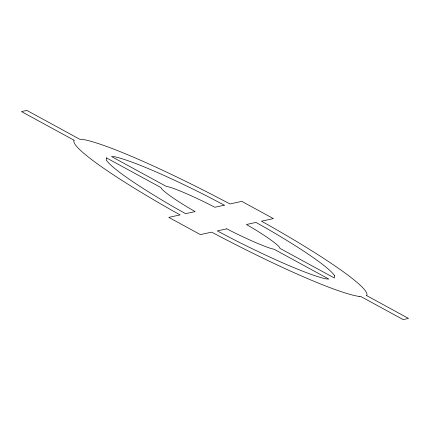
<?xml version="1.0" encoding="UTF-8"?>
<svg xmlns="http://www.w3.org/2000/svg" width="430" height="430" viewBox="0 0 430 430"><rect width="100%" height="100%" fill="white"/><g stroke="black" fill="none" stroke-linecap="round" stroke-linejoin="round"><path stroke-width="0.64" d="M359.421 296.474L360.469 296.324L403.157 319.587L408.5 318.415L366.408 295.474L366.704 295.431A165.614 16.738 27.9 0 0 266.858 224.175L261.451 221.213L273.389 218.59L241.773 201.364L229.942 203.96L229.298 203.605A165.614 16.738 27.9 0 0 81.388 139.196L80.012 139.39L26.843 110.413L21.5 111.585L74.11 140.261M359.389 296.458A165.528 16.727 27.9 0 1 211.662 232.141L200.401 234.613L168.786 217.381L180.149 214.887L173.946 211.49A165.528 16.727 27.9 0 1 74.094 140.25M106.425 157.869L106.21 159.906A129.93 13.131 27.9 0 0 175.026 207.754L185.636 213.683L195.118 211.603L187.416 207.099A68.058 6.88 27.9 0 1 161.438 188.609L160.992 187.609L106.425 157.869M334.594 275.759L334.357 278.006L279.941 248.352L279.366 247.056A68.058 6.88 27.9 0 0 253.388 228.572L246.444 224.508L255.952 222.423L265.778 227.916A129.93 13.131 27.9 0 1 334.594 275.759M224.342 205.185L214.866 207.265L208.093 203.793A68.058 6.88 27.9 0 0 170.006 187.238L165.894 186.195L111.51 156.552L114.74 156.762A129.93 13.131 27.9 0 1 206.873 196.026L224.342 205.185M226.771 228.825L217.284 230.91L233.936 239.639A129.93 13.131 27.9 0 0 326.064 278.903L328.832 279.081L274.147 249.276L270.798 248.427A68.058 6.88 27.9 0 1 232.711 231.872L226.771 228.825"/></g></svg>
